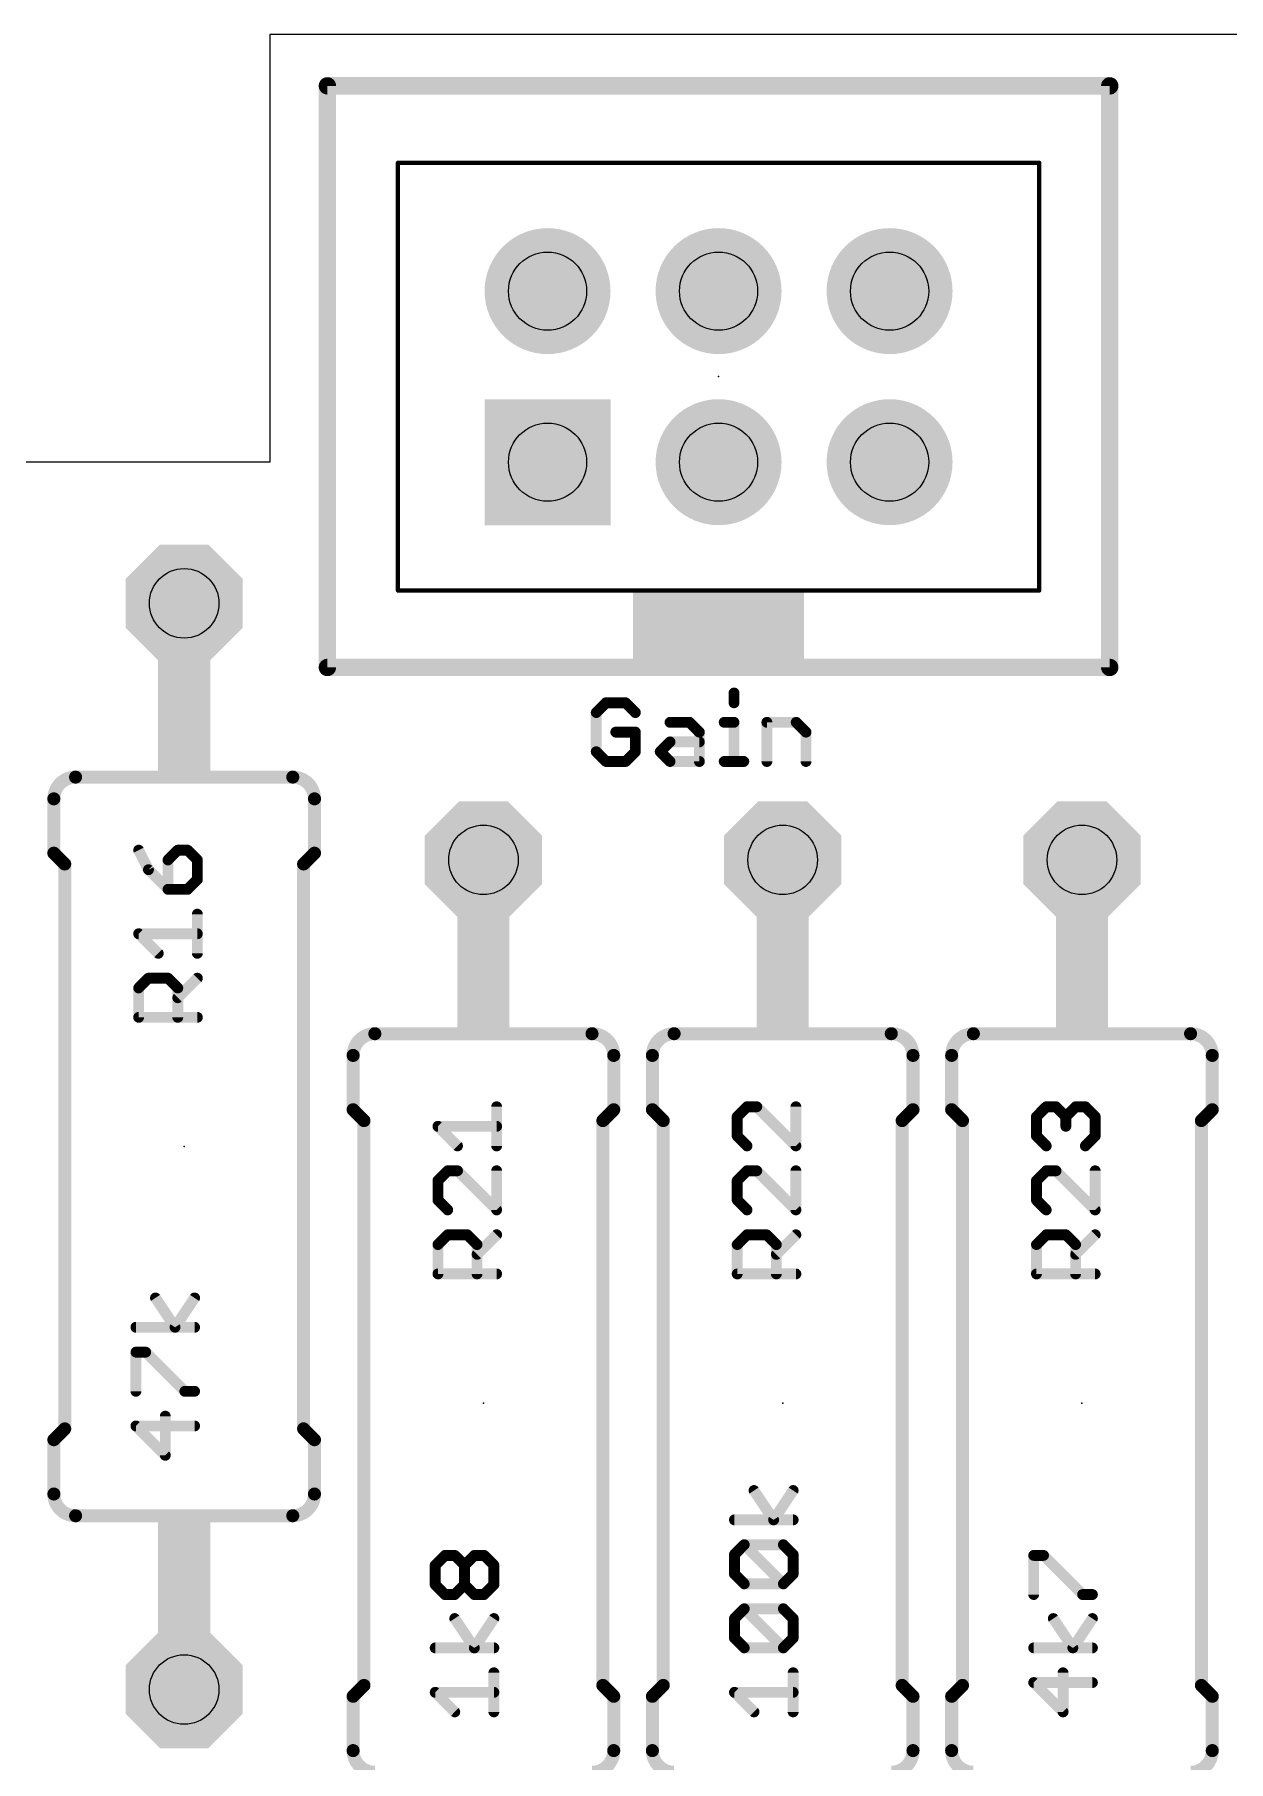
# Model space of a CAD drawing. Extents: x 0 to 135, y -25 to 72.
# Drawn here: x 104.75 to 118.71, y 30.81 to 51 of the extents above; entities that cross this region are included whole.
import ezdxf

# ---------------------------------------------------------------- set-up
doc = ezdxf.new("R2010")
doc.units = 0
for name, color, linetype in [('17', 82, 'CONTINUOUS'), ('20', 7, 'CONTINUOUS'), ('21', 253, 'CONTINUOUS'), ('23', 7, 'CONTINUOUS'), ('25', 253, 'CONTINUOUS'), ('27', 253, 'CONTINUOUS'), ('29', 253, 'CONTINUOUS'), ('44', 253, 'CONTINUOUS'), ('51', 253, 'CONTINUOUS')]:
    doc.layers.add(name, color=color, linetype=linetype)

# ---------------------------------------------------------------- blocks, each defined once
blk = doc.blocks.new('RECT')
blk.add_solid([(-0.5, -0.5), (0.5, -0.5), (-0.5, 0.5), (0.5, 0.5)])
blk = doc.blocks.new('SQUAREP')
blk.add_solid([(-0.5, -0.5), (0.5, -0.5), (-0.5, 0.5), (0.5, 0.5)])
blk = doc.blocks.new('ROUNDP')
at = {"const_width": 0.5}
blk.add_lwpolyline([(0, -0.25, 1), (0, 0.25, 1), (0, -0.25)], format="xyb", dxfattribs=at)
blk = doc.blocks.new('OCTAGONP')
at = {"const_width": 0.5}
blk.add_lwpolyline([(-0.25, -0.1036), (-0.25, 0.1036), (-0.1036, 0.25), (0.1036, 0.25), (0.25, 0.1036), (0.25, -0.1036), (0.1036, -0.25), (-0.1036, -0.25), (-0.25, -0.1036), (-0.25, 0.1036)], dxfattribs=at)

msp = doc.modelspace()

# ---------------------------------------------------------------- linework, layer by layer
at = {"layer": '20'}
for p, q in [((126, 51), (107.5, 51)), ((107.5, 51), (107.5, 46)), ((107.5, 46), (0, 46))]:
    msp.add_line(p, q, dxfattribs=at)
at = {"layer": '21'}
for points, const_width in [([(108.175, 43.6), (108.175, 50.4)], 0.2032), ([(108.175, 50.4), (117.325, 50.4)], 0.2032), ([(117.325, 50.4), (117.325, 43.6)], 0.2032), ([(117.325, 43.6), (108.175, 43.6)], 0.2032), ([(105.23, 42.318), (107.77, 42.318)], 0.1524), ([(104.976, 42.064), (104.976, 41.429)], 0.1524), ([(108.024, 42.064), (108.024, 41.429)], 0.1524), ([(105.103, 41.302), (104.976, 41.429)], 0.1524), ([(107.897, 41.302), (108.024, 41.429)], 0.1524), ([(105.103, 34.698), (105.103, 41.302)], 0.1524), ([(107.897, 34.698), (107.897, 41.302)], 0.1524), ([(111.27, 39.318), (108.73, 39.318)], 0.1524), ([(114.77, 39.318), (112.23, 39.318)], 0.1524), ([(118.27, 39.318), (115.73, 39.318)], 0.1524), ([(108.476, 39.064), (108.476, 38.429)], 0.1524), ([(111.524, 39.064), (111.524, 38.429)], 0.1524), ([(111.976, 39.064), (111.976, 38.429)], 0.1524), ([(115.024, 39.064), (115.024, 38.429)], 0.1524), ([(115.476, 39.064), (115.476, 38.429)], 0.1524), ([(118.524, 39.064), (118.524, 38.429)], 0.1524), ([(108.603, 38.302), (108.476, 38.429)], 0.1524), ([(108.603, 38.302), (108.603, 31.698)], 0.1524), ([(111.397, 38.302), (111.524, 38.429)], 0.1524), ([(111.397, 38.302), (111.397, 31.698)], 0.1524), ([(112.103, 38.302), (111.976, 38.429)], 0.1524), ([(112.103, 38.302), (112.103, 31.698)], 0.1524), ([(114.897, 38.302), (115.024, 38.429)], 0.1524), ([(114.897, 38.302), (114.897, 31.698)], 0.1524), ([(115.603, 38.302), (115.476, 38.429)], 0.1524), ([(115.603, 38.302), (115.603, 31.698)], 0.1524), ([(118.397, 38.302), (118.524, 38.429)], 0.1524), ([(118.397, 38.302), (118.397, 31.698)], 0.1524), ([(105.103, 34.698), (104.976, 34.571)], 0.1524), ([(107.897, 34.698), (108.024, 34.571)], 0.1524), ([(104.976, 33.936), (104.976, 34.571)], 0.1524), ([(108.024, 33.936), (108.024, 34.571)], 0.1524), ([(105.23, 33.682), (107.77, 33.682)], 0.1524), ([(108.603, 31.698), (108.476, 31.571)], 0.1524), ([(111.397, 31.698), (111.524, 31.571)], 0.1524), ([(112.103, 31.698), (111.976, 31.571)], 0.1524), ([(114.897, 31.698), (115.024, 31.571)], 0.1524), ([(115.603, 31.698), (115.476, 31.571)], 0.1524), ([(118.397, 31.698), (118.524, 31.571)], 0.1524), ([(108.476, 30.936), (108.476, 31.571)], 0.1524), ([(111.524, 30.936), (111.524, 31.571)], 0.1524), ([(111.976, 30.936), (111.976, 31.571)], 0.1524), ([(115.024, 30.936), (115.024, 31.571)], 0.1524), ([(115.476, 30.936), (115.476, 31.571)], 0.1524), ([(118.524, 30.936), (118.524, 31.571)], 0.1524)]:
    msp.add_lwpolyline(points, dxfattribs=dict(at, const_width=const_width))
for points, const_width in [([(108.2258, 50.4, 1), (108.1242, 50.4)], 0.1016), ([(108.175, 50.4508, 1), (108.175, 50.3492)], 0.1016), ([(117.3758, 50.4, 1), (117.2742, 50.4)], 0.1016), ([(117.325, 50.3492, 1), (117.325, 50.4508)], 0.1016), ([(108.175, 43.6508, 1), (108.175, 43.5492)], 0.1016), ([(108.1242, 43.6, 1), (108.2258, 43.6)], 0.1016), ([(117.2742, 43.6, 1), (117.3758, 43.6)], 0.1016), ([(117.325, 43.5492, 1), (117.325, 43.6508)], 0.1016), ([(105.23, 42.318, 0.4142), (104.976, 42.064)], 0.1524), ([(105.23, 42.3561, 1), (105.23, 42.2799)], 0.0762), ([(105.23, 42.2799, 1), (105.23, 42.3561)], 0.0762), ([(108.024, 42.064, 0.4142), (107.77, 42.318)], 0.1524), ([(107.77, 42.3561, 1), (107.77, 42.2799)], 0.0762), ([(107.77, 42.2799, 1), (107.77, 42.3561)], 0.0762), ([(105.0141, 42.064, 1), (104.9379, 42.064)], 0.0762), ([(104.9379, 42.064, 1), (105.0141, 42.064)], 0.0762), ([(108.0621, 42.064, 1), (107.9859, 42.064)], 0.0762), ([(107.9859, 42.064, 1), (108.0621, 42.064)], 0.0762), ([(104.9379, 41.429, 1), (105.0141, 41.429)], 0.0762), ([(105.0029, 41.4559, 1), (104.9491, 41.4021)], 0.0762), ([(107.9859, 41.429, 1), (108.0621, 41.429)], 0.0762), ([(108.0509, 41.4021, 1), (107.9971, 41.4559)], 0.0762), ([(105.1411, 41.302, 1), (105.0649, 41.302)], 0.0762), ([(105.0761, 41.2751, 1), (105.1299, 41.3289)], 0.0762), ([(107.9351, 41.302, 1), (107.8589, 41.302)], 0.0762), ([(107.8701, 41.3289, 1), (107.9239, 41.2751)], 0.0762), ([(108.73, 39.318, 0.4142), (108.476, 39.064)], 0.1524), ([(108.73, 39.3561, 1), (108.73, 39.2799)], 0.0762), ([(108.73, 39.2799, 1), (108.73, 39.3561)], 0.0762), ([(111.524, 39.064, 0.4142), (111.27, 39.318)], 0.1524), ([(111.27, 39.3561, 1), (111.27, 39.2799)], 0.0762), ([(111.27, 39.2799, 1), (111.27, 39.3561)], 0.0762), ([(112.23, 39.318, 0.4142), (111.976, 39.064)], 0.1524), ([(112.23, 39.3561, 1), (112.23, 39.2799)], 0.0762), ([(112.23, 39.2799, 1), (112.23, 39.3561)], 0.0762), ([(115.024, 39.064, 0.4142), (114.77, 39.318)], 0.1524), ([(114.77, 39.3561, 1), (114.77, 39.2799)], 0.0762), ([(114.77, 39.2799, 1), (114.77, 39.3561)], 0.0762), ([(115.73, 39.318, 0.4142), (115.476, 39.064)], 0.1524), ([(115.73, 39.3561, 1), (115.73, 39.2799)], 0.0762), ([(115.73, 39.2799, 1), (115.73, 39.3561)], 0.0762), ([(118.524, 39.064, 0.4142), (118.27, 39.318)], 0.1524), ([(118.27, 39.3561, 1), (118.27, 39.2799)], 0.0762), ([(118.27, 39.2799, 1), (118.27, 39.3561)], 0.0762), ([(108.5141, 39.064, 1), (108.4379, 39.064)], 0.0762), ([(108.4379, 39.064, 1), (108.5141, 39.064)], 0.0762), ([(111.5621, 39.064, 1), (111.4859, 39.064)], 0.0762), ([(111.4859, 39.064, 1), (111.5621, 39.064)], 0.0762), ([(112.0141, 39.064, 1), (111.9379, 39.064)], 0.0762), ([(111.9379, 39.064, 1), (112.0141, 39.064)], 0.0762), ([(115.0621, 39.064, 1), (114.9859, 39.064)], 0.0762), ([(114.9859, 39.064, 1), (115.0621, 39.064)], 0.0762), ([(115.5141, 39.064, 1), (115.4379, 39.064)], 0.0762), ([(115.4379, 39.064, 1), (115.5141, 39.064)], 0.0762), ([(118.5621, 39.064, 1), (118.4859, 39.064)], 0.0762), ([(118.4859, 39.064, 1), (118.5621, 39.064)], 0.0762), ([(108.4379, 38.429, 1), (108.5141, 38.429)], 0.0762), ([(108.5029, 38.4559, 1), (108.4491, 38.4021)], 0.0762), ([(108.6411, 38.302, 1), (108.5649, 38.302)], 0.0762), ([(108.5761, 38.2751, 1), (108.6299, 38.3289)], 0.0762), ([(111.4351, 38.302, 1), (111.3589, 38.302)], 0.0762), ([(111.3701, 38.3289, 1), (111.4239, 38.2751)], 0.0762), ([(111.4859, 38.429, 1), (111.5621, 38.429)], 0.0762), ([(111.5509, 38.4021, 1), (111.4971, 38.4559)], 0.0762), ([(111.9379, 38.429, 1), (112.0141, 38.429)], 0.0762), ([(112.0029, 38.4559, 1), (111.9491, 38.4021)], 0.0762), ([(112.1411, 38.302, 1), (112.0649, 38.302)], 0.0762), ([(112.0761, 38.2751, 1), (112.1299, 38.3289)], 0.0762), ([(114.9351, 38.302, 1), (114.8589, 38.302)], 0.0762), ([(114.8701, 38.3289, 1), (114.9239, 38.2751)], 0.0762), ([(114.9859, 38.429, 1), (115.0621, 38.429)], 0.0762), ([(115.0509, 38.4021, 1), (114.9971, 38.4559)], 0.0762), ([(115.4379, 38.429, 1), (115.5141, 38.429)], 0.0762), ([(115.5029, 38.4559, 1), (115.4491, 38.4021)], 0.0762), ([(115.6411, 38.302, 1), (115.5649, 38.302)], 0.0762), ([(115.5761, 38.2751, 1), (115.6299, 38.3289)], 0.0762), ([(118.4351, 38.302, 1), (118.3589, 38.302)], 0.0762), ([(118.3701, 38.3289, 1), (118.4239, 38.2751)], 0.0762), ([(118.4859, 38.429, 1), (118.5621, 38.429)], 0.0762), ([(118.5509, 38.4021, 1), (118.4971, 38.4559)], 0.0762), ([(105.0649, 34.698, 1), (105.1411, 34.698)], 0.0762), ([(105.1299, 34.6711, 1), (105.0761, 34.7249)], 0.0762), ([(107.8589, 34.698, 1), (107.9351, 34.698)], 0.0762), ([(107.9239, 34.7249, 1), (107.8701, 34.6711)], 0.0762), ([(105.0141, 34.571, 1), (104.9379, 34.571)], 0.0762), ([(104.9491, 34.5979, 1), (105.0029, 34.5441)], 0.0762), ([(108.0621, 34.571, 1), (107.9859, 34.571)], 0.0762), ([(107.9971, 34.5441, 1), (108.0509, 34.5979)], 0.0762), ([(104.976, 33.936, 0.4142), (105.23, 33.682)], 0.1524), ([(105.0141, 33.936, 1), (104.9379, 33.936)], 0.0762), ([(104.9379, 33.936, 1), (105.0141, 33.936)], 0.0762), ([(107.77, 33.682, 0.4142), (108.024, 33.936)], 0.1524), ([(108.0621, 33.936, 1), (107.9859, 33.936)], 0.0762), ([(107.9859, 33.936, 1), (108.0621, 33.936)], 0.0762), ([(105.23, 33.7201, 1), (105.23, 33.6439)], 0.0762), ([(105.23, 33.6439, 1), (105.23, 33.7201)], 0.0762), ([(107.77, 33.7201, 1), (107.77, 33.6439)], 0.0762), ([(107.77, 33.6439, 1), (107.77, 33.7201)], 0.0762), ([(108.5649, 31.698, 1), (108.6411, 31.698)], 0.0762), ([(108.6299, 31.6711, 1), (108.5761, 31.7249)], 0.0762), ([(111.3589, 31.698, 1), (111.4351, 31.698)], 0.0762), ([(111.4239, 31.7249, 1), (111.3701, 31.6711)], 0.0762), ([(112.0649, 31.698, 1), (112.1411, 31.698)], 0.0762), ([(112.1299, 31.6711, 1), (112.0761, 31.7249)], 0.0762), ([(114.8589, 31.698, 1), (114.9351, 31.698)], 0.0762), ([(114.9239, 31.7249, 1), (114.8701, 31.6711)], 0.0762), ([(115.5649, 31.698, 1), (115.6411, 31.698)], 0.0762), ([(115.6299, 31.6711, 1), (115.5761, 31.7249)], 0.0762), ([(118.3589, 31.698, 1), (118.4351, 31.698)], 0.0762), ([(118.4239, 31.7249, 1), (118.3701, 31.6711)], 0.0762), ([(108.5141, 31.571, 1), (108.4379, 31.571)], 0.0762), ([(108.4491, 31.5979, 1), (108.5029, 31.5441)], 0.0762), ([(111.5621, 31.571, 1), (111.4859, 31.571)], 0.0762), ([(111.4971, 31.5441, 1), (111.5509, 31.5979)], 0.0762), ([(112.0141, 31.571, 1), (111.9379, 31.571)], 0.0762), ([(111.9491, 31.5979, 1), (112.0029, 31.5441)], 0.0762), ([(115.0621, 31.571, 1), (114.9859, 31.571)], 0.0762), ([(114.9971, 31.5441, 1), (115.0509, 31.5979)], 0.0762), ([(115.5141, 31.571, 1), (115.4379, 31.571)], 0.0762), ([(115.4491, 31.5979, 1), (115.5029, 31.5441)], 0.0762), ([(118.5621, 31.571, 1), (118.4859, 31.571)], 0.0762), ([(118.4971, 31.5441, 1), (118.5509, 31.5979)], 0.0762), ([(108.476, 30.936, 0.4142), (108.73, 30.682)], 0.1524), ([(108.5141, 30.936, 1), (108.4379, 30.936)], 0.0762), ([(108.4379, 30.936, 1), (108.5141, 30.936)], 0.0762), ([(111.27, 30.682, 0.4142), (111.524, 30.936)], 0.1524), ([(111.5621, 30.936, 1), (111.4859, 30.936)], 0.0762), ([(111.4859, 30.936, 1), (111.5621, 30.936)], 0.0762), ([(111.976, 30.936, 0.4142), (112.23, 30.682)], 0.1524), ([(112.0141, 30.936, 1), (111.9379, 30.936)], 0.0762), ([(111.9379, 30.936, 1), (112.0141, 30.936)], 0.0762), ([(114.77, 30.682, 0.4142), (115.024, 30.936)], 0.1524), ([(115.0621, 30.936, 1), (114.9859, 30.936)], 0.0762), ([(114.9859, 30.936, 1), (115.0621, 30.936)], 0.0762), ([(115.476, 30.936, 0.4142), (115.73, 30.682)], 0.1524), ([(115.5141, 30.936, 1), (115.4379, 30.936)], 0.0762), ([(115.4379, 30.936, 1), (115.5141, 30.936)], 0.0762), ([(118.27, 30.682, 0.4142), (118.524, 30.936)], 0.1524), ([(118.5621, 30.936, 1), (118.4859, 30.936)], 0.0762), ([(118.4859, 30.936, 1), (118.5621, 30.936)], 0.0762)]:
    msp.add_lwpolyline(points, format="xyb", dxfattribs=dict(at, const_width=const_width))
at = {"layer": '23'}
for p in [(112.75, 47), (106.5, 38), (110, 35), (113.5, 35), (117, 35)]:
    msp.add_point(p, dxfattribs=at)
at = {"layer": '25', "const_width": 0.127}
for points in [[(105.9679, 41.4637), (106.0823, 41.2349)], [(106.4255, 41.4637), (106.3111, 41.3493)], [(106.3111, 41.3493), (106.3111, 41.0061)], [(106.5399, 41.4637), (106.4255, 41.4637)], [(106.6543, 41.3493), (106.5399, 41.4637)], [(106.6543, 41.1205), (106.6543, 41.3493)], [(106.0823, 41.2349), (106.3111, 41.0061)], [(106.3111, 41.0061), (106.5399, 41.0061)], [(106.5399, 41.0061), (106.6543, 41.1205)], [(106.6543, 40.2577), (106.6543, 40.7153)], [(106.1967, 40.2577), (105.9679, 40.4865)], [(105.9679, 40.4865), (106.6543, 40.4865)], [(105.9679, 39.8524), (106.0823, 39.9668)], [(106.0823, 39.9668), (106.3111, 39.9668)], [(106.3111, 39.9668), (106.4255, 39.8524)], [(106.4255, 39.738), (106.6543, 39.9668)], [(105.9679, 39.5093), (105.9679, 39.8524)], [(106.4255, 39.8524), (106.4255, 39.5093)], [(106.6543, 39.5093), (105.9679, 39.5093)], [(110.1543, 38.0061), (110.1543, 38.4637)], [(113.0823, 38.4637), (112.9679, 38.3493)], [(112.9679, 38.3493), (112.9679, 38.1205)], [(113.1967, 38.4637), (113.0823, 38.4637)], [(113.6543, 38.0061), (113.1967, 38.4637)], [(113.6543, 38.4637), (113.6543, 38.0061)], [(116.4679, 38.3493), (116.5823, 38.4637)], [(116.4679, 38.1205), (116.4679, 38.3493)], [(116.5823, 38.4637), (116.6967, 38.4637)], [(116.6967, 38.4637), (116.8111, 38.3493)], [(116.8111, 38.3493), (116.9255, 38.4637)], [(116.8111, 38.3493), (116.8111, 38.2349)], [(116.9255, 38.4637), (117.0399, 38.4637)], [(117.0399, 38.4637), (117.1543, 38.3493)], [(117.1543, 38.3493), (117.1543, 38.1205)], [(109.6967, 38.0061), (109.4679, 38.2349)], [(109.4679, 38.2349), (110.1543, 38.2349)], [(112.9679, 38.1205), (113.0823, 38.0061)], [(116.5823, 38.0061), (116.4679, 38.1205)], [(117.1543, 38.1205), (117.0399, 38.0061)], [(109.5823, 37.7153), (109.4679, 37.6009)], [(109.6967, 37.7153), (109.5823, 37.7153)], [(110.1543, 37.2577), (109.6967, 37.7153)], [(110.1543, 37.7153), (110.1543, 37.2577)], [(113.0823, 37.7153), (112.9679, 37.6009)], [(113.1967, 37.7153), (113.0823, 37.7153)], [(113.6543, 37.2577), (113.1967, 37.7153)], [(113.6543, 37.7153), (113.6543, 37.2577)], [(116.5823, 37.7153), (116.4679, 37.6009)], [(116.6967, 37.7153), (116.5823, 37.7153)], [(117.1543, 37.2577), (116.6967, 37.7153)], [(117.1543, 37.7153), (117.1543, 37.2577)], [(109.4679, 37.6009), (109.4679, 37.3721)], [(112.9679, 37.6009), (112.9679, 37.3721)], [(116.4679, 37.6009), (116.4679, 37.3721)], [(109.4679, 37.3721), (109.5823, 37.2577)], [(112.9679, 37.3721), (113.0823, 37.2577)], [(116.4679, 37.3721), (116.5823, 37.2577)], [(109.4679, 36.8524), (109.5823, 36.9668)], [(109.5823, 36.9668), (109.8111, 36.9668)], [(109.8111, 36.9668), (109.9255, 36.8524)], [(109.9255, 36.738), (110.1543, 36.9668)], [(112.9679, 36.8524), (113.0823, 36.9668)], [(113.0823, 36.9668), (113.3111, 36.9668)], [(113.3111, 36.9668), (113.4255, 36.8524)], [(113.4255, 36.738), (113.6543, 36.9668)], [(116.4679, 36.8524), (116.5823, 36.9668)], [(116.5823, 36.9668), (116.8111, 36.9668)], [(116.8111, 36.9668), (116.9255, 36.8524)], [(116.9255, 36.738), (117.1543, 36.9668)], [(109.4679, 36.5093), (109.4679, 36.8524)], [(109.9255, 36.8524), (109.9255, 36.5093)], [(112.9679, 36.5093), (112.9679, 36.8524)], [(113.4255, 36.8524), (113.4255, 36.5093)], [(116.4679, 36.5093), (116.4679, 36.8524)], [(116.9255, 36.8524), (116.9255, 36.5093)], [(110.1543, 36.5093), (109.4679, 36.5093)], [(113.6543, 36.5093), (112.9679, 36.5093)], [(117.1543, 36.5093), (116.4679, 36.5093)]]:
    msp.add_lwpolyline(points, dxfattribs=at)
at = {"layer": '25', "const_width": 0.0635}
for points in [[(105.9963, 41.4779, 1), (105.9395, 41.4495)], [(106.3429, 41.3493, 1), (106.2794, 41.3493)], [(106.2887, 41.3717, 1), (106.3336, 41.3268)], [(106.4255, 41.4954, 1), (106.4255, 41.4319)], [(106.448, 41.4412, 1), (106.4031, 41.4861)], [(106.5624, 41.4861, 1), (106.5175, 41.4412)], [(106.5399, 41.4319, 1), (106.5399, 41.4954)], [(106.6861, 41.3493, 1), (106.6226, 41.3493)], [(106.6318, 41.3268, 1), (106.6768, 41.3717)], [(106.1048, 41.2573, 1), (106.0599, 41.2124)], [(106.0539, 41.2207, 1), (106.1107, 41.2491)], [(106.3111, 41.0378, 1), (106.3111, 40.9743)], [(106.2794, 41.0061, 1), (106.3429, 41.0061)], [(106.2887, 40.9836, 1), (106.3336, 41.0285)], [(106.5175, 41.0285, 1), (106.5624, 40.9836)], [(106.5399, 40.9743, 1), (106.5399, 41.0378)], [(106.6226, 41.1205, 1), (106.6861, 41.1205)], [(106.6768, 41.098, 1), (106.6318, 41.1429)], [(106.6861, 40.7153, 1), (106.6226, 40.7153)], [(105.9679, 40.5182, 1), (105.9679, 40.4547)], [(105.9904, 40.5089, 1), (105.9455, 40.464)], [(106.6543, 40.4547, 1), (106.6543, 40.5182)], [(106.1743, 40.2352, 1), (106.2192, 40.2801)], [(106.6226, 40.2577, 1), (106.6861, 40.2577)], [(106.0823, 39.9986, 1), (106.0823, 39.9351)], [(106.1048, 39.9444, 1), (106.0599, 39.9893)], [(106.3336, 39.9893, 1), (106.2887, 39.9444)], [(106.3111, 39.9351, 1), (106.3111, 39.9986)], [(106.6768, 39.9444, 1), (106.6318, 39.9893)], [(105.9997, 39.8524, 1), (105.9362, 39.8524)], [(105.9455, 39.8749, 1), (105.9904, 39.83)], [(106.4573, 39.8524, 1), (106.3938, 39.8524)], [(106.4031, 39.7605, 1), (106.448, 39.7156)], [(106.4031, 39.83, 1), (106.448, 39.8749)], [(105.9679, 39.541, 1), (105.9679, 39.4775)], [(105.9362, 39.5093, 1), (105.9997, 39.5093)], [(106.3938, 39.5093, 1), (106.4573, 39.5093)], [(106.6543, 39.4775, 1), (106.6543, 39.541)], [(110.1861, 38.4637, 1), (110.1226, 38.4637)], [(112.9997, 38.3493, 1), (112.9362, 38.3493)], [(112.9455, 38.3717, 1), (112.9904, 38.3268)], [(113.0823, 38.4954, 1), (113.0823, 38.4319)], [(113.1048, 38.4412, 1), (113.0599, 38.4861)], [(113.2192, 38.4861, 1), (113.1743, 38.4412)], [(113.1967, 38.4319, 1), (113.1967, 38.4954)], [(113.6861, 38.4637, 1), (113.6226, 38.4637)], [(116.4997, 38.3493, 1), (116.4362, 38.3493)], [(116.4455, 38.3717, 1), (116.4904, 38.3268)], [(116.5823, 38.4954, 1), (116.5823, 38.4319)], [(116.6048, 38.4412, 1), (116.5599, 38.4861)], [(116.7192, 38.4861, 1), (116.6743, 38.4412)], [(116.6967, 38.4319, 1), (116.6967, 38.4954)], [(116.8429, 38.3493, 1), (116.7794, 38.3493)], [(116.7887, 38.3717, 1), (116.8336, 38.3268)], [(116.7887, 38.3268, 1), (116.8336, 38.3717)], [(116.9255, 38.4954, 1), (116.9255, 38.4319)], [(116.948, 38.4412, 1), (116.9031, 38.4861)], [(117.0624, 38.4861, 1), (117.0175, 38.4412)], [(117.0399, 38.4319, 1), (117.0399, 38.4954)], [(117.1861, 38.3493, 1), (117.1226, 38.3493)], [(117.1318, 38.3268, 1), (117.1768, 38.3717)], [(109.4679, 38.2666, 1), (109.4679, 38.2031)], [(109.4904, 38.2573, 1), (109.4455, 38.2124)], [(110.1543, 38.2031, 1), (110.1543, 38.2666)], [(112.9904, 38.1429, 1), (112.9455, 38.098)], [(116.4904, 38.1429, 1), (116.4455, 38.098)], [(116.7794, 38.2349, 1), (116.8429, 38.2349)], [(117.1768, 38.098, 1), (117.1318, 38.1429)], [(109.6743, 37.9836, 1), (109.7192, 38.0285)], [(110.1226, 38.0061, 1), (110.1861, 38.0061)], [(112.9362, 38.1205, 1), (112.9997, 38.1205)], [(113.0599, 37.9836, 1), (113.1048, 38.0285)], [(113.6226, 38.0061, 1), (113.6861, 38.0061)], [(113.6318, 37.9836, 1), (113.6768, 38.0285)], [(116.4362, 38.1205, 1), (116.4997, 38.1205)], [(116.5599, 37.9836, 1), (116.6048, 38.0285)], [(117.0175, 38.0285, 1), (117.0624, 37.9836)], [(117.1226, 38.1205, 1), (117.1861, 38.1205)], [(109.5823, 37.747, 1), (109.5823, 37.6835)], [(109.6048, 37.6928, 1), (109.5599, 37.7377)], [(109.7192, 37.7377, 1), (109.6743, 37.6928)], [(109.6967, 37.6835, 1), (109.6967, 37.747)], [(110.1861, 37.7153, 1), (110.1226, 37.7153)], [(113.0823, 37.747, 1), (113.0823, 37.6835)], [(113.1048, 37.6928, 1), (113.0599, 37.7377)], [(113.2192, 37.7377, 1), (113.1743, 37.6928)], [(113.1967, 37.6835, 1), (113.1967, 37.747)], [(113.6861, 37.7153, 1), (113.6226, 37.7153)], [(116.5823, 37.747, 1), (116.5823, 37.6835)], [(116.6048, 37.6928, 1), (116.5599, 37.7377)], [(116.7192, 37.7377, 1), (116.6743, 37.6928)], [(116.6967, 37.6835, 1), (116.6967, 37.747)], [(117.1861, 37.7153, 1), (117.1226, 37.7153)], [(109.4997, 37.6009, 1), (109.4362, 37.6009)], [(109.4455, 37.6233, 1), (109.4904, 37.5784)], [(112.9997, 37.6009, 1), (112.9362, 37.6009)], [(112.9455, 37.6233, 1), (112.9904, 37.5784)], [(116.4997, 37.6009, 1), (116.4362, 37.6009)], [(116.4455, 37.6233, 1), (116.4904, 37.5784)], [(109.4362, 37.3721, 1), (109.4997, 37.3721)], [(109.4904, 37.3945, 1), (109.4455, 37.3496)], [(112.9362, 37.3721, 1), (112.9997, 37.3721)], [(112.9904, 37.3945, 1), (112.9455, 37.3496)], [(116.4362, 37.3721, 1), (116.4997, 37.3721)], [(116.4904, 37.3945, 1), (116.4455, 37.3496)], [(109.5599, 37.2352, 1), (109.6048, 37.2801)], [(110.1226, 37.2577, 1), (110.1861, 37.2577)], [(110.1318, 37.2352, 1), (110.1768, 37.2801)], [(113.0599, 37.2352, 1), (113.1048, 37.2801)], [(113.6226, 37.2577, 1), (113.6861, 37.2577)], [(113.6318, 37.2352, 1), (113.6768, 37.2801)], [(116.5599, 37.2352, 1), (116.6048, 37.2801)], [(117.1226, 37.2577, 1), (117.1861, 37.2577)], [(117.1318, 37.2352, 1), (117.1768, 37.2801)], [(109.5823, 36.9986, 1), (109.5823, 36.9351)], [(109.6048, 36.9444, 1), (109.5599, 36.9893)], [(109.8336, 36.9893, 1), (109.7887, 36.9444)], [(109.8111, 36.9351, 1), (109.8111, 36.9986)], [(110.1768, 36.9444, 1), (110.1318, 36.9893)], [(113.0823, 36.9986, 1), (113.0823, 36.9351)], [(113.1048, 36.9444, 1), (113.0599, 36.9893)], [(113.3336, 36.9893, 1), (113.2887, 36.9444)], [(113.3111, 36.9351, 1), (113.3111, 36.9986)], [(113.6768, 36.9444, 1), (113.6318, 36.9893)], [(116.5823, 36.9986, 1), (116.5823, 36.9351)], [(116.6048, 36.9444, 1), (116.5599, 36.9893)], [(116.8336, 36.9893, 1), (116.7887, 36.9444)], [(116.8111, 36.9351, 1), (116.8111, 36.9986)], [(117.1768, 36.9444, 1), (117.1318, 36.9893)], [(109.4997, 36.8524, 1), (109.4362, 36.8524)], [(109.4455, 36.8749, 1), (109.4904, 36.83)], [(109.9573, 36.8524, 1), (109.8938, 36.8524)], [(109.9031, 36.7605, 1), (109.948, 36.7156)], [(109.9031, 36.83, 1), (109.948, 36.8749)], [(112.9997, 36.8524, 1), (112.9362, 36.8524)], [(112.9455, 36.8749, 1), (112.9904, 36.83)], [(113.4573, 36.8524, 1), (113.3938, 36.8524)], [(113.4031, 36.7605, 1), (113.448, 36.7156)], [(113.4031, 36.83, 1), (113.448, 36.8749)], [(116.4997, 36.8524, 1), (116.4362, 36.8524)], [(116.4455, 36.8749, 1), (116.4904, 36.83)], [(116.9573, 36.8524, 1), (116.8938, 36.8524)], [(116.9031, 36.7605, 1), (116.948, 36.7156)], [(116.9031, 36.83, 1), (116.948, 36.8749)], [(109.4679, 36.541, 1), (109.4679, 36.4775)], [(110.1543, 36.4775, 1), (110.1543, 36.541)], [(112.9679, 36.541, 1), (112.9679, 36.4775)], [(113.6543, 36.4775, 1), (113.6543, 36.541)], [(116.4679, 36.541, 1), (116.4679, 36.4775)], [(117.1543, 36.4775, 1), (117.1543, 36.541)], [(109.4362, 36.5093, 1), (109.4997, 36.5093)], [(109.8938, 36.5093, 1), (109.9573, 36.5093)], [(112.9362, 36.5093, 1), (112.9997, 36.5093)], [(113.3938, 36.5093, 1), (113.4573, 36.5093)], [(116.4362, 36.5093, 1), (116.4997, 36.5093)], [(116.8938, 36.5093, 1), (116.9573, 36.5093)]]:
    msp.add_lwpolyline(points, format="xyb", dxfattribs=at)
at = {"layer": '27', "const_width": 0.127}
for points in [[(111.4337, 43.1871), (111.3193, 43.0727)], [(111.6625, 43.1871), (111.4337, 43.1871)], [(111.7769, 43.0727), (111.6625, 43.1871)], [(112.9305, 43.3015), (112.9305, 43.1871)], [(111.3193, 43.0727), (111.3193, 42.6151)], [(112.1821, 42.9583), (112.4109, 42.9583)], [(112.4109, 42.9583), (112.5253, 42.8439)], [(112.8161, 42.9583), (112.9305, 42.9583)], [(112.9305, 42.9583), (112.9305, 42.5007)], [(113.3151, 42.5007), (113.3151, 42.9583)], [(113.3151, 42.9583), (113.6583, 42.9583)], [(113.6583, 42.9583), (113.7727, 42.8439)], [(111.7769, 42.8439), (111.5481, 42.8439)], [(111.7769, 42.6151), (111.7769, 42.8439)], [(112.5253, 42.8439), (112.5253, 42.5007)], [(113.7727, 42.8439), (113.7727, 42.5007)], [(111.3193, 42.6151), (111.4337, 42.5007)], [(111.6625, 42.5007), (111.7769, 42.6151)], [(112.0677, 42.6151), (112.1821, 42.7295)], [(112.1821, 42.5007), (112.0677, 42.6151)], [(112.1821, 42.7295), (112.5253, 42.7295)], [(111.4337, 42.5007), (111.6625, 42.5007)], [(112.5253, 42.5007), (112.1821, 42.5007)], [(112.8161, 42.5007), (113.0449, 42.5007)], [(106.3935, 35.8853), (106.1647, 36.2285)], [(106.6223, 36.2285), (106.3935, 35.8853)], [(106.6223, 35.8853), (105.9359, 35.8853)], [(105.9359, 35.1369), (105.9359, 35.5945)], [(105.9359, 35.5945), (106.0503, 35.5945)], [(106.0503, 35.5945), (106.5079, 35.1369)], [(106.5079, 35.1369), (106.6223, 35.1369)], [(106.6223, 34.7317), (105.9359, 34.7317)], [(105.9359, 34.7317), (106.2791, 34.3885)], [(106.2791, 34.3885), (106.2791, 34.8461)], [(113.3935, 33.6337), (113.1647, 33.9769)], [(113.6223, 33.9769), (113.3935, 33.6337)], [(113.6223, 33.6337), (112.9359, 33.6337)], [(112.9359, 33.2285), (113.0503, 33.3429)], [(113.0503, 33.3429), (113.5079, 33.3429)], [(113.5079, 32.8853), (113.0503, 33.3429)], [(113.5079, 33.3429), (113.6223, 33.2285)], [(109.4359, 33.1038), (109.5503, 33.2182)], [(109.4359, 32.875), (109.4359, 33.1038)], [(109.5503, 33.2182), (109.6647, 33.2182)], [(109.6647, 33.2182), (109.7791, 33.1038)], [(109.7791, 33.1038), (109.8935, 33.2182)], [(109.7791, 32.875), (109.7791, 33.1038)], [(109.8935, 33.2182), (110.0079, 33.2182)], [(110.0079, 33.2182), (110.1223, 33.1038)], [(110.1223, 33.1038), (110.1223, 32.875)], [(112.9359, 32.9997), (112.9359, 33.2285)], [(113.6223, 33.2285), (113.6223, 32.9997)], [(116.4359, 32.7606), (116.4359, 33.2182)], [(116.4359, 33.2182), (116.5503, 33.2182)], [(116.5503, 33.2182), (117.0079, 32.7606)], [(109.5503, 32.7606), (109.4359, 32.875)], [(109.7791, 32.875), (109.6647, 32.7606)], [(109.8935, 32.7606), (109.7791, 32.875)], [(110.1223, 32.875), (110.0079, 32.7606)], [(113.0503, 32.8853), (112.9359, 32.9997)], [(113.5079, 32.8853), (113.0503, 32.8853)], [(113.6223, 32.9997), (113.5079, 32.8853)], [(109.6647, 32.7606), (109.5503, 32.7606)], [(110.0079, 32.7606), (109.8935, 32.7606)], [(117.0079, 32.7606), (117.1223, 32.7606)], [(109.8935, 32.1369), (109.6647, 32.4801)], [(110.1223, 32.4801), (109.8935, 32.1369)], [(112.9359, 32.4801), (113.0503, 32.5945)], [(112.9359, 32.2513), (112.9359, 32.4801)], [(113.0503, 32.5945), (113.5079, 32.5945)], [(113.5079, 32.1369), (113.0503, 32.5945)], [(113.5079, 32.5945), (113.6223, 32.4801)], [(113.6223, 32.4801), (113.6223, 32.2513)], [(116.8935, 32.1369), (116.6647, 32.4801)], [(117.1223, 32.4801), (116.8935, 32.1369)], [(113.0503, 32.1369), (112.9359, 32.2513)], [(113.6223, 32.2513), (113.5079, 32.1369)], [(110.1223, 32.1369), (109.4359, 32.1369)], [(113.5079, 32.1369), (113.0503, 32.1369)], [(117.1223, 32.1369), (116.4359, 32.1369)], [(110.1223, 31.3885), (110.1223, 31.8461)], [(113.6223, 31.3885), (113.6223, 31.8461)], [(116.7791, 31.3885), (116.7791, 31.8461)], [(117.1223, 31.7317), (116.4359, 31.7317)], [(116.4359, 31.7317), (116.7791, 31.3885)], [(109.6647, 31.3885), (109.4359, 31.6173)], [(109.4359, 31.6173), (110.1223, 31.6173)], [(113.1647, 31.3885), (112.9359, 31.6173)], [(112.9359, 31.6173), (113.6223, 31.6173)]]:
    msp.add_lwpolyline(points, dxfattribs=at)
at = {"layer": '27', "const_width": 0.0635}
for points in [[(111.4337, 43.2188, 1), (111.4337, 43.1553)], [(111.4562, 43.1646, 1), (111.4113, 43.2095)], [(111.685, 43.2095, 1), (111.64, 43.1646)], [(111.6625, 43.1553, 1), (111.6625, 43.2188)], [(112.9623, 43.3015, 1), (112.8988, 43.3015)], [(112.8988, 43.1871, 1), (112.9623, 43.1871)], [(111.3511, 43.0727, 1), (111.2876, 43.0727)], [(111.2969, 43.0951, 1), (111.3418, 43.0502)], [(111.7544, 43.0502, 1), (111.7994, 43.0951)], [(112.1821, 42.99, 1), (112.1821, 42.9265)], [(112.4334, 42.9807, 1), (112.3885, 42.9358)], [(112.4109, 42.9265, 1), (112.4109, 42.99)], [(112.8161, 42.99, 1), (112.8161, 42.9265)], [(112.9623, 42.9583, 1), (112.8988, 42.9583)], [(112.9305, 42.9265, 1), (112.9305, 42.99)], [(113.3468, 42.9583, 1), (113.2833, 42.9583)], [(113.3151, 42.99, 1), (113.3151, 42.9265)], [(113.6807, 42.9807, 1), (113.6358, 42.9358)], [(113.6583, 42.9265, 1), (113.6583, 42.99)], [(111.5481, 42.8756, 1), (111.5481, 42.8121)], [(111.8087, 42.8439, 1), (111.7452, 42.8439)], [(111.7769, 42.8121, 1), (111.7769, 42.8756)], [(112.5571, 42.8439, 1), (112.4936, 42.8439)], [(112.5029, 42.8214, 1), (112.5478, 42.8663)], [(113.8044, 42.8439, 1), (113.7409, 42.8439)], [(113.7502, 42.8214, 1), (113.7951, 42.8663)], [(111.2876, 42.6151, 1), (111.3511, 42.6151)], [(111.3418, 42.6375, 1), (111.2969, 42.5926)], [(111.7452, 42.6151, 1), (111.8087, 42.6151)], [(111.7994, 42.5926, 1), (111.7544, 42.6375)], [(112.0902, 42.6375, 1), (112.0453, 42.5926)], [(112.0453, 42.6375, 1), (112.0902, 42.5926)], [(112.1821, 42.7612, 1), (112.1821, 42.6977)], [(112.2046, 42.707, 1), (112.1597, 42.7519)], [(112.5253, 42.6977, 1), (112.5253, 42.7612)], [(111.4337, 42.5325, 1), (111.4337, 42.4689)], [(111.4113, 42.4782, 1), (111.4562, 42.5232)], [(111.64, 42.5232, 1), (111.685, 42.4782)], [(111.6625, 42.4689, 1), (111.6625, 42.5325)], [(112.1821, 42.5325, 1), (112.1821, 42.4689)], [(112.1597, 42.4782, 1), (112.2046, 42.5232)], [(112.4936, 42.5007, 1), (112.5571, 42.5007)], [(112.5253, 42.4689, 1), (112.5253, 42.5325)], [(112.8161, 42.5325, 1), (112.8161, 42.4689)], [(112.8988, 42.5007, 1), (112.9623, 42.5007)], [(113.0449, 42.4689, 1), (113.0449, 42.5325)], [(113.2833, 42.5007, 1), (113.3468, 42.5007)], [(113.7409, 42.5007, 1), (113.8044, 42.5007)], [(106.1911, 36.2461, 1), (106.1383, 36.2109)], [(106.6487, 36.2109, 1), (106.5959, 36.2461)], [(105.9359, 35.9171, 1), (105.9359, 35.8536)], [(106.6223, 35.8536, 1), (106.6223, 35.9171)], [(106.3671, 35.9029, 1), (106.4199, 35.8677)], [(106.3671, 35.8677, 1), (106.4199, 35.9029)], [(105.9359, 35.6263, 1), (105.9359, 35.5628)], [(105.9677, 35.5945, 1), (105.9042, 35.5945)], [(106.0728, 35.617, 1), (106.0279, 35.5721)], [(106.0503, 35.5628, 1), (106.0503, 35.6263)], [(105.9042, 35.1369, 1), (105.9677, 35.1369)], [(106.5079, 35.1687, 1), (106.5079, 35.1052)], [(106.4855, 35.1145, 1), (106.5304, 35.1594)], [(106.6223, 35.1052, 1), (106.6223, 35.1687)], [(105.9359, 34.7634, 1), (105.9359, 34.6999)], [(105.9584, 34.7541, 1), (105.9135, 34.7092)], [(106.3109, 34.8461, 1), (106.2474, 34.8461)], [(106.6223, 34.6999, 1), (106.6223, 34.7634)], [(106.2474, 34.3885, 1), (106.3109, 34.3885)], [(106.2567, 34.366, 1), (106.3016, 34.411)], [(113.1911, 33.9945, 1), (113.1383, 33.9593)], [(113.6487, 33.9593, 1), (113.5959, 33.9945)], [(112.9359, 33.6655, 1), (112.9359, 33.602)], [(113.3671, 33.6514, 1), (113.4199, 33.6161)], [(113.3671, 33.6161, 1), (113.4199, 33.6514)], [(113.6223, 33.602, 1), (113.6223, 33.6655)], [(113.0503, 33.3747, 1), (113.0503, 33.3112)], [(113.0728, 33.3654, 1), (113.0279, 33.3205)], [(113.0728, 33.3205, 1), (113.0279, 33.3654)], [(113.5304, 33.3654, 1), (113.4855, 33.3205)], [(113.5079, 33.3112, 1), (113.5079, 33.3747)], [(109.4677, 33.1038, 1), (109.4042, 33.1038)], [(109.4135, 33.1262, 1), (109.4584, 33.0813)], [(109.5503, 33.2499, 1), (109.5503, 33.1864)], [(109.5728, 33.1957, 1), (109.5279, 33.2406)], [(109.6872, 33.2406, 1), (109.6423, 33.1957)], [(109.6647, 33.1864, 1), (109.6647, 33.2499)], [(109.8109, 33.1038, 1), (109.7474, 33.1038)], [(109.7567, 33.1262, 1), (109.8016, 33.0813)], [(109.7567, 33.0813, 1), (109.8016, 33.1262)], [(109.8935, 33.2499, 1), (109.8935, 33.1864)], [(109.916, 33.1957, 1), (109.8711, 33.2406)], [(110.0304, 33.2406, 1), (109.9855, 33.1957)], [(110.0079, 33.1864, 1), (110.0079, 33.2499)], [(110.1541, 33.1038, 1), (110.0906, 33.1038)], [(110.0998, 33.0813, 1), (110.1448, 33.1262)], [(112.9677, 33.2285, 1), (112.9042, 33.2285)], [(112.9135, 33.251, 1), (112.9584, 33.2061)], [(113.6541, 33.2285, 1), (113.5906, 33.2285)], [(113.5998, 33.2061, 1), (113.6448, 33.251)], [(116.4359, 33.2499, 1), (116.4359, 33.1864)], [(116.4677, 33.2182, 1), (116.4042, 33.2182)], [(116.5728, 33.2406, 1), (116.5279, 33.1957)], [(116.5503, 33.1864, 1), (116.5503, 33.2499)], [(109.4584, 32.8974, 1), (109.4135, 32.8525)], [(109.8016, 32.8974, 1), (109.7567, 32.8525)], [(109.8016, 32.8525, 1), (109.7567, 32.8974)], [(110.1448, 32.8525, 1), (110.0998, 32.8974)], [(112.9584, 33.0222, 1), (112.9135, 32.9773)], [(112.9042, 32.9997, 1), (112.9677, 32.9997)], [(113.0503, 32.9171, 1), (113.0503, 32.8536)], [(113.0279, 32.8629, 1), (113.0728, 32.9078)], [(113.4855, 32.9078, 1), (113.5304, 32.8629)], [(113.4855, 32.8629, 1), (113.5304, 32.9078)], [(113.5079, 32.8536, 1), (113.5079, 32.9171)], [(113.5906, 32.9997, 1), (113.6541, 32.9997)], [(113.6448, 32.9773, 1), (113.5998, 33.0222)], [(109.4042, 32.875, 1), (109.4677, 32.875)], [(109.5503, 32.7923, 1), (109.5503, 32.7288)], [(109.5279, 32.7381, 1), (109.5728, 32.783)], [(109.6423, 32.783, 1), (109.6872, 32.7381)], [(109.6647, 32.7288, 1), (109.6647, 32.7923)], [(109.7474, 32.875, 1), (109.8109, 32.875)], [(109.8935, 32.7923, 1), (109.8935, 32.7288)], [(109.8711, 32.7381, 1), (109.916, 32.783)], [(109.9855, 32.783, 1), (110.0304, 32.7381)], [(110.0079, 32.7288, 1), (110.0079, 32.7923)], [(110.0906, 32.875, 1), (110.1541, 32.875)], [(116.4042, 32.7606, 1), (116.4677, 32.7606)], [(117.0079, 32.7923, 1), (117.0079, 32.7288)], [(116.9855, 32.7381, 1), (117.0304, 32.783)], [(117.1223, 32.7288, 1), (117.1223, 32.7923)], [(109.6911, 32.4977, 1), (109.6383, 32.4625)], [(110.1487, 32.4625, 1), (110.0959, 32.4977)], [(112.9677, 32.4801, 1), (112.9042, 32.4801)], [(112.9135, 32.5026, 1), (112.9584, 32.4577)], [(113.0503, 32.6263, 1), (113.0503, 32.5628)], [(113.0728, 32.617, 1), (113.0279, 32.5721)], [(113.0728, 32.5721, 1), (113.0279, 32.617)], [(113.5304, 32.617, 1), (113.4855, 32.5721)], [(113.5079, 32.5628, 1), (113.5079, 32.6263)], [(113.6541, 32.4801, 1), (113.5906, 32.4801)], [(113.5998, 32.4577, 1), (113.6448, 32.5026)], [(116.6911, 32.4977, 1), (116.6383, 32.4625)], [(117.1487, 32.4625, 1), (117.0959, 32.4977)], [(112.9584, 32.2738, 1), (112.9135, 32.2289)], [(113.6448, 32.2289, 1), (113.5998, 32.2738)], [(109.4359, 32.1687, 1), (109.4359, 32.1052)], [(109.8671, 32.1545, 1), (109.9199, 32.1193)], [(109.8671, 32.1193, 1), (109.9199, 32.1545)], [(110.1223, 32.1052, 1), (110.1223, 32.1687)], [(112.9042, 32.2513, 1), (112.9677, 32.2513)], [(113.0503, 32.1687, 1), (113.0503, 32.1052)], [(113.0279, 32.1145, 1), (113.0728, 32.1594)], [(113.4855, 32.1594, 1), (113.5304, 32.1145)], [(113.4855, 32.1145, 1), (113.5304, 32.1594)], [(113.5079, 32.1052, 1), (113.5079, 32.1687)], [(113.5906, 32.2513, 1), (113.6541, 32.2513)], [(116.4359, 32.1687, 1), (116.4359, 32.1052)], [(116.8671, 32.1545, 1), (116.9199, 32.1193)], [(116.8671, 32.1193, 1), (116.9199, 32.1545)], [(117.1223, 32.1052, 1), (117.1223, 32.1687)], [(110.1541, 31.8461, 1), (110.0906, 31.8461)], [(113.6541, 31.8461, 1), (113.5906, 31.8461)], [(116.8109, 31.8461, 1), (116.7474, 31.8461)], [(116.4359, 31.7634, 1), (116.4359, 31.6999)], [(116.4584, 31.7541, 1), (116.4135, 31.7092)], [(117.1223, 31.6999, 1), (117.1223, 31.7634)], [(109.4359, 31.649, 1), (109.4359, 31.5855)], [(109.4584, 31.6397, 1), (109.4135, 31.5948)], [(110.1223, 31.5855, 1), (110.1223, 31.649)], [(112.9359, 31.649, 1), (112.9359, 31.5855)], [(112.9584, 31.6397, 1), (112.9135, 31.5948)], [(113.6223, 31.5855, 1), (113.6223, 31.649)], [(109.6423, 31.366, 1), (109.6872, 31.411)], [(110.0906, 31.3885, 1), (110.1541, 31.3885)], [(113.1423, 31.366, 1), (113.1872, 31.411)], [(113.5906, 31.3885, 1), (113.6541, 31.3885)], [(116.7474, 31.3885, 1), (116.8109, 31.3885)], [(116.7567, 31.366, 1), (116.8016, 31.411)]]:
    msp.add_lwpolyline(points, format="xyb", dxfattribs=at)
at = {"layer": '44'}
for centre, radius in [((110.75, 48), 0.4572), ((112.75, 48), 0.4572), ((114.75, 48), 0.4572), ((110.75, 46), 0.4572), ((112.75, 46), 0.4572), ((114.75, 46), 0.4572), ((106.5, 44.35), 0.4064), ((110, 41.35), 0.4064), ((113.5, 41.35), 0.4064), ((117, 41.35), 0.4064), ((106.5, 31.65), 0.4064)]:
    msp.add_circle(centre, radius, dxfattribs=at)
at = {"layer": '51'}
for points, const_width in [([(109, 49.5), (116.5, 49.5)], 0.0508), ([(109, 44.5), (109, 49.5)], 0.0508), ([(116.5, 49.5), (116.5, 44.5)], 0.0508), ([(106.5, 44.35), (106.5, 43.08)], 0.6096), ([(116.5, 44.5), (109, 44.5)], 0.0508), ([(110, 41.35), (110, 40.08)], 0.6096), ([(113.5, 41.35), (113.5, 40.08)], 0.6096), ([(117, 41.35), (117, 40.08)], 0.6096), ([(106.5, 31.65), (106.5, 32.92)], 0.6096)]:
    msp.add_lwpolyline(points, dxfattribs=dict(at, const_width=const_width))
for points, const_width in [([(109, 49.5127, 1), (109, 49.4873)], 0.0254), ([(109.0127, 49.5, 1), (108.9873, 49.5)], 0.0254), ([(116.5127, 49.5, 1), (116.4873, 49.5)], 0.0254), ([(116.5, 49.4873, 1), (116.5, 49.5127)], 0.0254), ([(106.6524, 44.35, 1), (106.3476, 44.35)], 0.3048), ([(109, 44.5127, 1), (109, 44.4873)], 0.0254), ([(108.9873, 44.5, 1), (109.0127, 44.5)], 0.0254), ([(116.4873, 44.5, 1), (116.5127, 44.5)], 0.0254), ([(116.5, 44.4873, 1), (116.5, 44.5127)], 0.0254), ([(106.3476, 43.08, 1), (106.6524, 43.08)], 0.3048), ([(110.1524, 41.35, 1), (109.8476, 41.35)], 0.3048), ([(113.6524, 41.35, 1), (113.3476, 41.35)], 0.3048), ([(117.1524, 41.35, 1), (116.8476, 41.35)], 0.3048), ([(109.8476, 40.08, 1), (110.1524, 40.08)], 0.3048), ([(113.3476, 40.08, 1), (113.6524, 40.08)], 0.3048), ([(116.8476, 40.08, 1), (117.1524, 40.08)], 0.3048), ([(106.6524, 32.92, 1), (106.3476, 32.92)], 0.3048), ([(106.3476, 31.65, 1), (106.6524, 31.65)], 0.3048)]:
    msp.add_lwpolyline(points, format="xyb", dxfattribs=dict(at, const_width=const_width))

# ---------------------------------------------------------------- block references
at = {"layer": '17', "xscale": 1.3208, "yscale": 1.3208}
for name, p in [('ROUNDP', (110.75, 48)), ('ROUNDP', (112.75, 48)), ('ROUNDP', (114.75, 48)), ('SQUAREP', (110.75, 46)), ('ROUNDP', (112.75, 46)), ('ROUNDP', (114.75, 46))]:
    msp.add_blockref(name, p, dxfattribs=at)
at = {"layer": '17', "xscale": 1.2192, "yscale": 1.2192}
for p, rotation in [((106.5, 44.35), 270), ((110, 41.35), 90), ((113.5, 41.35), 90), ((117, 41.35), 90), ((106.5, 31.65), 270)]:
    msp.add_blockref('OCTAGONP', p, dxfattribs=dict(at, rotation=rotation))
at = {"layer": '21', "xscale": 2}
msp.add_blockref('RECT', (112.75, 44), dxfattribs=at)
at = {"layer": '21', "xscale": 0.8636, "yscale": 0.6096}
for p, rotation in [((106.5, 42.7498), 270), ((110, 39.7498), 90), ((113.5, 39.7498), 90), ((117, 39.7498), 90), ((106.5, 33.2502), 270)]:
    msp.add_blockref('RECT', p, dxfattribs=dict(at, rotation=rotation))
at = {"layer": '29', "xscale": 1.4732, "yscale": 1.4732}
for name, p in [('ROUNDP', (110.75, 48)), ('ROUNDP', (112.75, 48)), ('ROUNDP', (114.75, 48)), ('SQUAREP', (110.75, 46)), ('ROUNDP', (112.75, 46)), ('ROUNDP', (114.75, 46))]:
    msp.add_blockref(name, p, dxfattribs=at)
at = {"layer": '29', "xscale": 1.3716, "yscale": 1.3716}
for p, rotation in [((106.5, 44.35), 270), ((110, 41.35), 90), ((113.5, 41.35), 90), ((117, 41.35), 90), ((106.5, 31.65), 270)]:
    msp.add_blockref('OCTAGONP', p, dxfattribs=dict(at, rotation=rotation))
at = {"layer": '51', "xscale": 0.5, "yscale": 0.5}
for p in [(110.75, 48), (112.75, 48), (114.75, 48), (110.75, 46), (112.75, 46), (114.75, 46)]:
    msp.add_blockref('RECT', p, dxfattribs=at)

doc.saveas('drawing.dxf')
